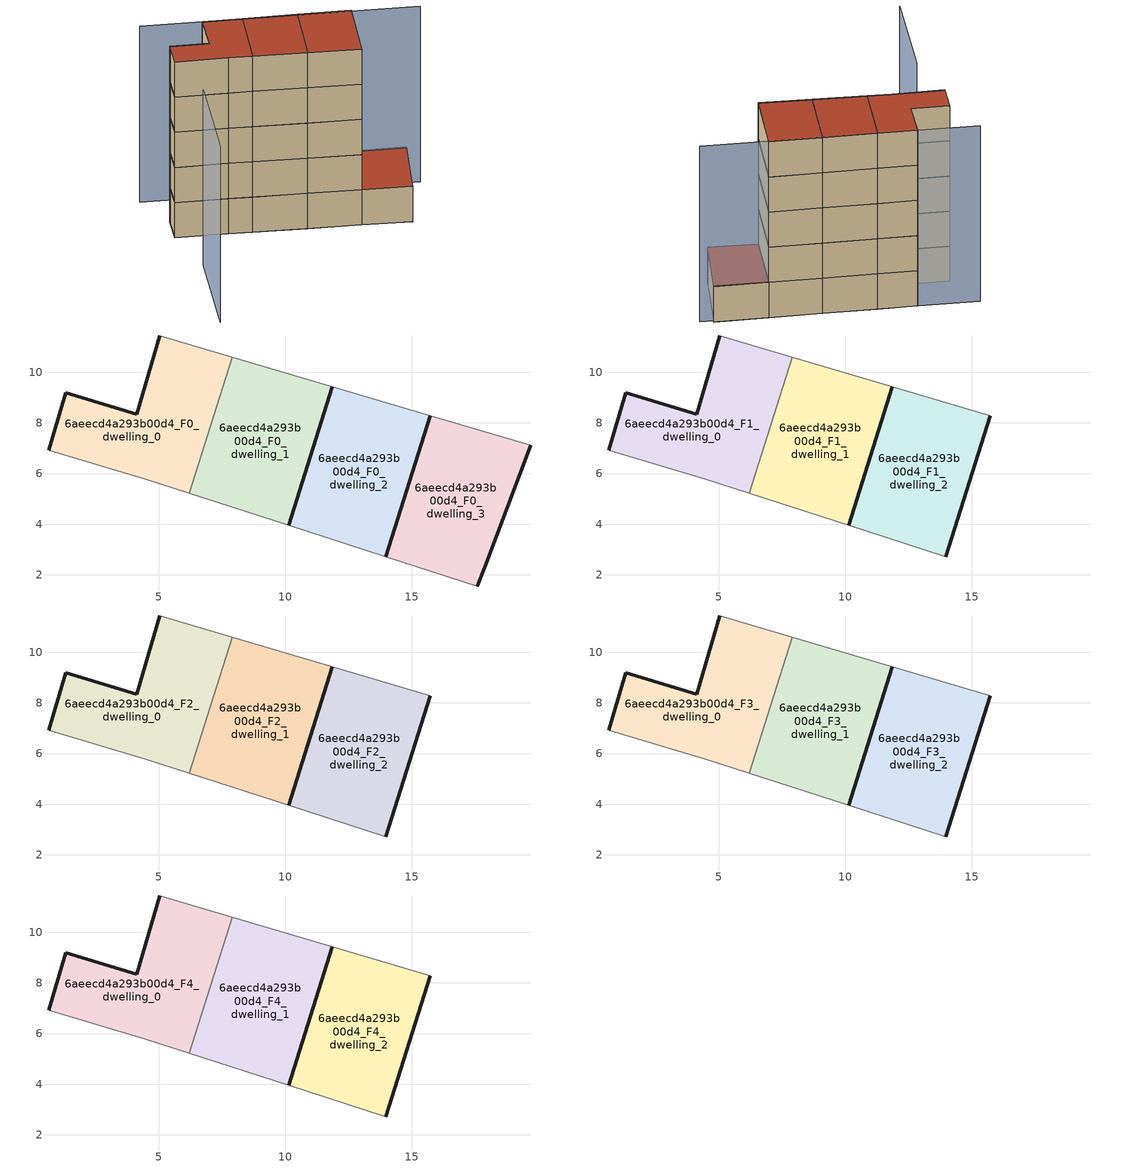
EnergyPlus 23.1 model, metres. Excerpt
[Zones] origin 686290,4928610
6aeecd4a293b00d4_F0_dwelling_0
 floor ground (EU_floor_Construction): 6.22,5.22 7.91,10.59 5.05,11.43 4.13,8.34 1.33,9.18 0.66,6.91 4.49,5.78 z0
 wall outside (EU_wall_Construction): 0.66,6.91 1.33,9.18 4.13,8.34 5.05,11.43 z0:3
 wall adiabatic (EU_wall_Construction): 6.22,5.22 4.49,5.78 0.66,6.91 / 5.05,11.43 7.91,10.59 z0:3
 wall to 6aeecd4a293b00d4_F0_dwelling_1 (EU_wall_Construction): 7.91,10.59 6.22,5.22 z0:3
6aeecd4a293b00d4_F0_dwelling_1
 floor ground (EU_floor_Construction): 10.13,3.96 11.86,9.43 7.91,10.59 6.22,5.22 z0
 wall outside (EU_wall_Construction): 11.86,9.43 10.13,3.96 z0:3
 wall adiabatic (EU_wall_Construction): 10.13,3.96 6.22,5.22 / 7.91,10.59 11.86,9.43 z0:3
6aeecd4a293b00d4_F0_dwelling_2
 floor ground (EU_floor_Construction): 13.97,2.72 15.73,8.29 11.86,9.43 10.13,3.96 z0
 wall outside (EU_wall_Construction): 10.13,3.96 11.86,9.43 / 15.73,8.29 13.97,2.72 z0:3
 wall adiabatic (EU_wall_Construction): 13.97,2.72 10.13,3.96 / 11.86,9.43 15.73,8.29 z0:3
6aeecd4a293b00d4_F0_dwelling_3
 floor ground (EU_floor_Construction): 17.87,2.31 19.7,7.12 15.73,8.29 13.97,2.72 17.58,1.56 z0
 wall outside (EU_wall_Construction): 19.7,7.12 17.87,2.31 17.58,1.56 / 13.97,2.72 15.73,8.29 z0:3
 wall adiabatic (EU_wall_Construction): 17.58,1.56 13.97,2.72 / 15.73,8.29 19.7,7.12 z0:3
 roof outside (EU_roof_Construction): 19.7,7.12 17.87,2.31 17.58,1.56 13.97,2.72 15.73,8.29 z3
6aeecd4a293b00d4_F1_dwelling_0
 floor to 6aeecd4a293b00d4_F0_dwelling_0 (EU_floor_Construction): 6.22,5.22 7.91,10.59 5.05,11.43 4.13,8.34 1.33,9.18 0.66,6.91 4.49,5.78 z3
 wall outside (EU_wall_Construction): 0.66,6.91 1.33,9.18 4.13,8.34 5.05,11.43 z3:6
 wall adiabatic (EU_wall_Construction): 6.22,5.22 4.49,5.78 0.66,6.91 / 5.05,11.43 7.91,10.59 z3:6
 wall to 6aeecd4a293b00d4_F1_dwelling_1 (EU_wall_Construction): 7.91,10.59 6.22,5.22 z3:6
6aeecd4a293b00d4_F1_dwelling_1
 floor to 6aeecd4a293b00d4_F0_dwelling_1 (EU_floor_Construction): 10.13,3.96 11.86,9.43 7.91,10.59 6.22,5.22 z3
 wall outside (EU_wall_Construction): 11.86,9.43 10.13,3.96 z3:6
 wall adiabatic (EU_wall_Construction): 10.13,3.96 6.22,5.22 / 7.91,10.59 11.86,9.43 z3:6
6aeecd4a293b00d4_F1_dwelling_2
 floor to 6aeecd4a293b00d4_F0_dwelling_2 (EU_floor_Construction): 13.97,2.72 15.73,8.29 11.86,9.43 10.13,3.96 z3
 wall outside (EU_wall_Construction): 15.73,8.29 13.97,2.72 / 10.13,3.96 11.86,9.43 z3:6
 wall adiabatic (EU_wall_Construction): 13.97,2.72 10.13,3.96 / 11.86,9.43 15.73,8.29 z3:6
6aeecd4a293b00d4_F2_dwelling_0
 floor to 6aeecd4a293b00d4_F1_dwelling_0 (EU_floor_Construction): 6.22,5.22 7.91,10.59 5.05,11.43 4.13,8.34 1.33,9.18 0.66,6.91 4.49,5.78 z6
 wall outside (EU_wall_Construction): 0.66,6.91 1.33,9.18 4.13,8.34 5.05,11.43 z6:9
 wall adiabatic (EU_wall_Construction): 6.22,5.22 4.49,5.78 0.66,6.91 / 5.05,11.43 7.91,10.59 z6:9
 wall to 6aeecd4a293b00d4_F2_dwelling_1 (EU_wall_Construction): 7.91,10.59 6.22,5.22 z6:9
6aeecd4a293b00d4_F2_dwelling_1
 floor to 6aeecd4a293b00d4_F1_dwelling_1 (EU_floor_Construction): 10.13,3.96 11.86,9.43 7.91,10.59 6.22,5.22 z6
 wall outside (EU_wall_Construction): 11.86,9.43 10.13,3.96 z6:9
 wall adiabatic (EU_wall_Construction): 10.13,3.96 6.22,5.22 / 7.91,10.59 11.86,9.43 z6:9
6aeecd4a293b00d4_F2_dwelling_2
 floor to 6aeecd4a293b00d4_F1_dwelling_2 (EU_floor_Construction): 13.97,2.72 15.73,8.29 11.86,9.43 10.13,3.96 z6
 wall outside (EU_wall_Construction): 15.73,8.29 13.97,2.72 / 10.13,3.96 11.86,9.43 z6:9
 wall adiabatic (EU_wall_Construction): 13.97,2.72 10.13,3.96 / 11.86,9.43 15.73,8.29 z6:9
6aeecd4a293b00d4_F3_dwelling_0
 floor to 6aeecd4a293b00d4_F2_dwelling_0 (EU_floor_Construction): 6.22,5.22 7.91,10.59 5.05,11.43 4.13,8.34 1.33,9.18 0.66,6.91 4.49,5.78 z9
 wall outside (EU_wall_Construction): 0.66,6.91 1.33,9.18 4.13,8.34 5.05,11.43 z9:12
 wall adiabatic (EU_wall_Construction): 6.22,5.22 4.49,5.78 0.66,6.91 / 5.05,11.43 7.91,10.59 z9:12
 wall to 6aeecd4a293b00d4_F3_dwelling_1 (EU_wall_Construction): 7.91,10.59 6.22,5.22 z9:12
6aeecd4a293b00d4_F3_dwelling_1
 floor to 6aeecd4a293b00d4_F2_dwelling_1 (EU_floor_Construction): 10.13,3.96 11.86,9.43 7.91,10.59 6.22,5.22 z9
 wall outside (EU_wall_Construction): 11.86,9.43 10.13,3.96 z9:12
 wall adiabatic (EU_wall_Construction): 10.13,3.96 6.22,5.22 / 7.91,10.59 11.86,9.43 z9:12
6aeecd4a293b00d4_F3_dwelling_2
 floor to 6aeecd4a293b00d4_F2_dwelling_2 (EU_floor_Construction): 13.97,2.72 15.73,8.29 11.86,9.43 10.13,3.96 z9
 wall outside (EU_wall_Construction): 15.73,8.29 13.97,2.72 / 10.13,3.96 11.86,9.43 z9:12
 wall adiabatic (EU_wall_Construction): 13.97,2.72 10.13,3.96 / 11.86,9.43 15.73,8.29 z9:12
6aeecd4a293b00d4_F4_dwelling_0
 floor to 6aeecd4a293b00d4_F3_dwelling_0 (EU_floor_Construction): 6.22,5.22 7.91,10.59 5.05,11.43 4.13,8.34 1.33,9.18 0.66,6.91 4.49,5.78 z12
 wall outside (EU_wall_Construction): 0.66,6.91 1.33,9.18 4.13,8.34 5.05,11.43 z12:15
 wall adiabatic (EU_wall_Construction): 6.22,5.22 4.49,5.78 0.66,6.91 / 5.05,11.43 7.91,10.59 z12:15
 wall to 6aeecd4a293b00d4_F4_dwelling_1 (EU_wall_Construction): 7.91,10.59 6.22,5.22 z12:15
 roof outside (EU_roof_Construction): 7.91,10.59 6.22,5.22 4.49,5.78 0.66,6.91 1.33,9.18 4.13,8.34 5.05,11.43 z15
6aeecd4a293b00d4_F4_dwelling_1
 floor to 6aeecd4a293b00d4_F3_dwelling_1 (EU_floor_Construction): 10.13,3.96 11.86,9.43 7.91,10.59 6.22,5.22 z12
 wall outside (EU_wall_Construction): 11.86,9.43 10.13,3.96 z12:15
 wall adiabatic (EU_wall_Construction): 10.13,3.96 6.22,5.22 / 7.91,10.59 11.86,9.43 z12:15
 roof outside (EU_roof_Construction): 11.86,9.43 10.13,3.96 6.22,5.22 7.91,10.59 z15
6aeecd4a293b00d4_F4_dwelling_2
 floor to 6aeecd4a293b00d4_F3_dwelling_2 (EU_floor_Construction): 13.97,2.72 15.73,8.29 11.86,9.43 10.13,3.96 z12
 wall outside (EU_wall_Construction): 15.73,8.29 13.97,2.72 / 10.13,3.96 11.86,9.43 z12:15
 wall adiabatic (EU_wall_Construction): 13.97,2.72 10.13,3.96 / 11.86,9.43 15.73,8.29 z12:15
 roof outside (EU_roof_Construction): 15.73,8.29 13.97,2.72 10.13,3.96 11.86,9.43 z15
shading: 0.82,2.34 -1.65,-5.79 / 20.61,6.66 0.57,12.81 z0:15
[Building]
EU S2 Campaign: North Axis=0; Terrain=City; Solar Distribution=FullExterior
[Site:Location]
Bologna: Latitude=44.5; Longitude=11.25; Time Zone=1; Elevation=37
[SizingPeriod:WeatherFileDays]
AnnualSizingPeriod: Begin Month=1; Begin Day of Month=1; End Month=12; End Day of Month=31; Day of Week for Start Day=Monday; Use Weather File Daylight Saving Period=No; Use Weather File Rain and Snow Indicators=No
[MATERIAL]
EU_InternalMass_Material: Roughness=MediumRough; Thickness=0.1; Conductivity=1; Density=1800; Specific Heat=900; Thermal Absorptance=0.9; Solar Absorptance=0.7; Visible Absorptance=0.7
[MATERIAL:NOMASS] Roughness=MediumRough; Thermal Absorptance=0.9; Solar Absorptance=0.7; Visible Absorptance=0.7
Name | Thermal Resistance
EU_wall_NoMass | 0.905828
EU_roof_NoMass | 0.37593
EU_floor_NoMass | 0.67114
[CONSTRUCTION]
EU_wall_Construction: EU_wall_NoMass
EU_roof_Construction: EU_roof_NoMass
EU_floor_Construction: EU_floor_NoMass
EU_InternalMass_Construction: EU_InternalMass_Material
[ZONE] Type=1; Multiplier=1; Ceiling Height=autocalculate; Floor Area=autocalculate; Part of Total Floor Area=Yes
Name | Volume
6aeecd4a293b00d4_F0_dwelling_0; 6aeecd4a293b00d4_F1_dwelling_0; 6aeecd4a293b00d4_F2_dwelling_0; 6aeecd4a293b00d4_F3_dwelling_0; 6aeecd4a293b00d4_F4_dwelling_0 | 70.021
6aeecd4a293b00d4_F0_dwelling_1; 6aeecd4a293b00d4_F1_dwelling_1; 6aeecd4a293b00d4_F2_dwelling_1; 6aeecd4a293b00d4_F3_dwelling_1; 6aeecd4a293b00d4_F4_dwelling_1 | 70.0203
6aeecd4a293b00d4_F0_dwelling_2 | 70.0181
6aeecd4a293b00d4_F1_dwelling_2; 6aeecd4a293b00d4_F2_dwelling_2; 6aeecd4a293b00d4_F3_dwelling_2; 6aeecd4a293b00d4_F4_dwelling_2 | 70.0173
6aeecd4a293b00d4_F0_dwelling_3 | 70.01
[INTERNALMASS] Construction=EU_InternalMass_Construction
Name | Zone or ZoneList | Surface Area
6aeecd4a293b00d4_F0_dwelling_0_EU_InternalMass | 6aeecd4a293b00d4_F0_dwelling_0 | 23.3382
6aeecd4a293b00d4_F0_dwelling_1_EU_InternalMass | 6aeecd4a293b00d4_F0_dwelling_1 | 23.3382
6aeecd4a293b00d4_F0_dwelling_2_EU_InternalMass | 6aeecd4a293b00d4_F0_dwelling_2 | 23.3382
6aeecd4a293b00d4_F0_dwelling_3_EU_InternalMass | 6aeecd4a293b00d4_F0_dwelling_3 | 23.3382
6aeecd4a293b00d4_F1_dwelling_0_EU_InternalMass | 6aeecd4a293b00d4_F1_dwelling_0 | 31.1176
6aeecd4a293b00d4_F1_dwelling_1_EU_InternalMass | 6aeecd4a293b00d4_F1_dwelling_1 | 31.1176
6aeecd4a293b00d4_F1_dwelling_2_EU_InternalMass | 6aeecd4a293b00d4_F1_dwelling_2 | 31.1176
6aeecd4a293b00d4_F2_dwelling_0_EU_InternalMass | 6aeecd4a293b00d4_F2_dwelling_0 | 31.1176
6aeecd4a293b00d4_F2_dwelling_1_EU_InternalMass | 6aeecd4a293b00d4_F2_dwelling_1 | 31.1176
6aeecd4a293b00d4_F2_dwelling_2_EU_InternalMass | 6aeecd4a293b00d4_F2_dwelling_2 | 31.1176
6aeecd4a293b00d4_F3_dwelling_0_EU_InternalMass | 6aeecd4a293b00d4_F3_dwelling_0 | 31.1176
6aeecd4a293b00d4_F3_dwelling_1_EU_InternalMass | 6aeecd4a293b00d4_F3_dwelling_1 | 31.1176
6aeecd4a293b00d4_F3_dwelling_2_EU_InternalMass | 6aeecd4a293b00d4_F3_dwelling_2 | 31.1176
6aeecd4a293b00d4_F4_dwelling_0_EU_InternalMass | 6aeecd4a293b00d4_F4_dwelling_0 | 31.1176
6aeecd4a293b00d4_F4_dwelling_1_EU_InternalMass | 6aeecd4a293b00d4_F4_dwelling_1 | 31.1176
6aeecd4a293b00d4_F4_dwelling_2_EU_InternalMass | 6aeecd4a293b00d4_F4_dwelling_2 | 31.1176
[OTHEREQUIPMENT] Fuel Type=Electricity; Design Level Calculation Method=Watts/Area; Power per Zone Floor Area=1; Fraction Latent=0; Fraction Radiant=0; Fraction Lost=0; Carbon Dioxide Generation Rate=0; EndUse Subcategory=EU_Step8_InternalGains
Name | Zone or ZoneList or Space or SpaceList | Schedule
EU_Step8_InternalGain_6aeecd4a293b00d4_F0_dwelling_0_f000 | 6aeecd4a293b00d4_F0_dwelling_0 | EU_Step8_GainSchedule_6aeecd4a293b00d4_F0_dwelling_0_f000
EU_Step8_InternalGain_6aeecd4a293b00d4_F0_dwelling_1_f000 | 6aeecd4a293b00d4_F0_dwelling_1 | EU_Step8_GainSchedule_6aeecd4a293b00d4_F0_dwelling_1_f000
EU_Step8_InternalGain_6aeecd4a293b00d4_F0_dwelling_2_f000 | 6aeecd4a293b00d4_F0_dwelling_2 | EU_Step8_GainSchedule_6aeecd4a293b00d4_F0_dwelling_2_f000
EU_Step8_InternalGain_6aeecd4a293b00d4_F0_dwelling_3_f000 | 6aeecd4a293b00d4_F0_dwelling_3 | EU_Step8_GainSchedule_6aeecd4a293b00d4_F0_dwelling_3_f000
EU_Step8_InternalGain_6aeecd4a293b00d4_F1_dwelling_0_f000 | 6aeecd4a293b00d4_F1_dwelling_0 | EU_Step8_GainSchedule_6aeecd4a293b00d4_F1_dwelling_0_f000
EU_Step8_InternalGain_6aeecd4a293b00d4_F1_dwelling_1_f000 | 6aeecd4a293b00d4_F1_dwelling_1 | EU_Step8_GainSchedule_6aeecd4a293b00d4_F1_dwelling_1_f000
EU_Step8_InternalGain_6aeecd4a293b00d4_F1_dwelling_2_f000 | 6aeecd4a293b00d4_F1_dwelling_2 | EU_Step8_GainSchedule_6aeecd4a293b00d4_F1_dwelling_2_f000
EU_Step8_InternalGain_6aeecd4a293b00d4_F2_dwelling_0_f000 | 6aeecd4a293b00d4_F2_dwelling_0 | EU_Step8_GainSchedule_6aeecd4a293b00d4_F2_dwelling_0_f000
EU_Step8_InternalGain_6aeecd4a293b00d4_F2_dwelling_1_f000 | 6aeecd4a293b00d4_F2_dwelling_1 | EU_Step8_GainSchedule_6aeecd4a293b00d4_F2_dwelling_1_f000
EU_Step8_InternalGain_6aeecd4a293b00d4_F2_dwelling_2_f000 | 6aeecd4a293b00d4_F2_dwelling_2 | EU_Step8_GainSchedule_6aeecd4a293b00d4_F2_dwelling_2_f000
EU_Step8_InternalGain_6aeecd4a293b00d4_F3_dwelling_0_f000 | 6aeecd4a293b00d4_F3_dwelling_0 | EU_Step8_GainSchedule_6aeecd4a293b00d4_F3_dwelling_0_f000
EU_Step8_InternalGain_6aeecd4a293b00d4_F3_dwelling_1_f000 | 6aeecd4a293b00d4_F3_dwelling_1 | EU_Step8_GainSchedule_6aeecd4a293b00d4_F3_dwelling_1_f000
EU_Step8_InternalGain_6aeecd4a293b00d4_F3_dwelling_2_f000 | 6aeecd4a293b00d4_F3_dwelling_2 | EU_Step8_GainSchedule_6aeecd4a293b00d4_F3_dwelling_2_f000
EU_Step8_InternalGain_6aeecd4a293b00d4_F4_dwelling_0_f000 | 6aeecd4a293b00d4_F4_dwelling_0 | EU_Step8_GainSchedule_6aeecd4a293b00d4_F4_dwelling_0_f000
EU_Step8_InternalGain_6aeecd4a293b00d4_F4_dwelling_1_f000 | 6aeecd4a293b00d4_F4_dwelling_1 | EU_Step8_GainSchedule_6aeecd4a293b00d4_F4_dwelling_1_f000
EU_Step8_InternalGain_6aeecd4a293b00d4_F4_dwelling_2_f000 | 6aeecd4a293b00d4_F4_dwelling_2 | EU_Step8_GainSchedule_6aeecd4a293b00d4_F4_dwelling_2_f000
[ZONEVENTILATION:DESIGNFLOWRATE] Schedule=EU_AlwaysOn; Design Flow Rate Calculation Method=AirChanges/Hour; Air Changes per Hour=0.73129; Ventilation Type=Natural; Fan Pressure Rise=0; Fan Total Efficiency=1; Constant Term Coefficient=1; Temperature Term Coefficient=0; Velocity Term Coefficient=0; Velocity Squared Term Coefficient=0; Minimum Indoor Temperature=-100; Maximum Indoor Temperature=100; Delta Temperature=-100; Minimum Outdoor Temperature=-100; Maximum Outdoor Temperature=100; Maximum Wind Speed=40
Name | Zone or ZoneList or Space or SpaceList
EU_ConstantAir_6aeecd4a293b00d4_F0_dwelling_0 | 6aeecd4a293b00d4_F0_dwelling_0
EU_ConstantAir_6aeecd4a293b00d4_F0_dwelling_1 | 6aeecd4a293b00d4_F0_dwelling_1
EU_ConstantAir_6aeecd4a293b00d4_F0_dwelling_2 | 6aeecd4a293b00d4_F0_dwelling_2
EU_ConstantAir_6aeecd4a293b00d4_F0_dwelling_3 | 6aeecd4a293b00d4_F0_dwelling_3
EU_ConstantAir_6aeecd4a293b00d4_F1_dwelling_0 | 6aeecd4a293b00d4_F1_dwelling_0
EU_ConstantAir_6aeecd4a293b00d4_F1_dwelling_1 | 6aeecd4a293b00d4_F1_dwelling_1
EU_ConstantAir_6aeecd4a293b00d4_F1_dwelling_2 | 6aeecd4a293b00d4_F1_dwelling_2
EU_ConstantAir_6aeecd4a293b00d4_F2_dwelling_0 | 6aeecd4a293b00d4_F2_dwelling_0
EU_ConstantAir_6aeecd4a293b00d4_F2_dwelling_1 | 6aeecd4a293b00d4_F2_dwelling_1
EU_ConstantAir_6aeecd4a293b00d4_F2_dwelling_2 | 6aeecd4a293b00d4_F2_dwelling_2
EU_ConstantAir_6aeecd4a293b00d4_F3_dwelling_0 | 6aeecd4a293b00d4_F3_dwelling_0
EU_ConstantAir_6aeecd4a293b00d4_F3_dwelling_1 | 6aeecd4a293b00d4_F3_dwelling_1
EU_ConstantAir_6aeecd4a293b00d4_F3_dwelling_2 | 6aeecd4a293b00d4_F3_dwelling_2
EU_ConstantAir_6aeecd4a293b00d4_F4_dwelling_0 | 6aeecd4a293b00d4_F4_dwelling_0
EU_ConstantAir_6aeecd4a293b00d4_F4_dwelling_1 | 6aeecd4a293b00d4_F4_dwelling_1
EU_ConstantAir_6aeecd4a293b00d4_F4_dwelling_2 | 6aeecd4a293b00d4_F4_dwelling_2
[HVACTEMPLATE:THERMOSTAT] Constant Heating Setpoint=20; Constant Cooling Setpoint=50
EU_HeatOnly_6aeecd4a293b00d4_F0_dwelling_0; EU_HeatOnly_6aeecd4a293b00d4_F0_dwelling_1; EU_HeatOnly_6aeecd4a293b00d4_F0_dwelling_2; EU_HeatOnly_6aeecd4a293b00d4_F0_dwelling_3; EU_HeatOnly_6aeecd4a293b00d4_F1_dwelling_0; EU_HeatOnly_6aeecd4a293b00d4_F1_dwelling_1; EU_HeatOnly_6aeecd4a293b00d4_F1_dwelling_2; EU_HeatOnly_6aeecd4a293b00d4_F2_dwelling_0; EU_HeatOnly_6aeecd4a293b00d4_F2_dwelling_1; EU_HeatOnly_6aeecd4a293b00d4_F2_dwelling_2; EU_HeatOnly_6aeecd4a293b00d4_F3_dwelling_0; EU_HeatOnly_6aeecd4a293b00d4_F3_dwelling_1; EU_HeatOnly_6aeecd4a293b00d4_F3_dwelling_2; EU_HeatOnly_6aeecd4a293b00d4_F4_dwelling_0; EU_HeatOnly_6aeecd4a293b00d4_F4_dwelling_1; EU_HeatOnly_6aeecd4a293b00d4_F4_dwelling_2
[HVACTEMPLATE:ZONE:IDEALLOADSAIRSYSTEM] System Availability Schedule=EU_AlwaysOn; Maximum Heating Supply Air Temperature=50; Minimum Cooling Supply Air Temperature=13; Maximum Heating Supply Air Humidity Ratio=0.0156; Minimum Cooling Supply Air Humidity Ratio=0.0077; Heating Limit=NoLimit; Cooling Limit=NoLimit; Heating Availability Schedule=EU_AlwaysOn; Cooling Availability Schedule=EU_CoolingOff; Dehumidification Control Type=ConstantSensibleHeatRatio; Cooling Sensible Heat Ratio=0.7; Dehumidification Setpoint=60; Humidification Control Type=None; Humidification Setpoint=30; Outdoor Air Method=None; Outdoor Air Flow Rate per Person=0.00944; Outdoor Air Flow Rate per Zone Floor Area=0; Outdoor Air Flow Rate per Zone=0; Demand Controlled Ventilation Type=None; Outdoor Air Economizer Type=NoEconomizer; Heat Recovery Type=None; Sensible Heat Recovery Effectiveness=0.7; Latent Heat Recovery Effectiveness=0.65
Name | Template Thermostat
6aeecd4a293b00d4_F0_dwelling_0 | EU_HeatOnly_6aeecd4a293b00d4_F0_dwelling_0
6aeecd4a293b00d4_F0_dwelling_1 | EU_HeatOnly_6aeecd4a293b00d4_F0_dwelling_1
6aeecd4a293b00d4_F0_dwelling_2 | EU_HeatOnly_6aeecd4a293b00d4_F0_dwelling_2
6aeecd4a293b00d4_F0_dwelling_3 | EU_HeatOnly_6aeecd4a293b00d4_F0_dwelling_3
6aeecd4a293b00d4_F1_dwelling_0 | EU_HeatOnly_6aeecd4a293b00d4_F1_dwelling_0
6aeecd4a293b00d4_F1_dwelling_1 | EU_HeatOnly_6aeecd4a293b00d4_F1_dwelling_1
6aeecd4a293b00d4_F1_dwelling_2 | EU_HeatOnly_6aeecd4a293b00d4_F1_dwelling_2
6aeecd4a293b00d4_F2_dwelling_0 | EU_HeatOnly_6aeecd4a293b00d4_F2_dwelling_0
6aeecd4a293b00d4_F2_dwelling_1 | EU_HeatOnly_6aeecd4a293b00d4_F2_dwelling_1
6aeecd4a293b00d4_F2_dwelling_2 | EU_HeatOnly_6aeecd4a293b00d4_F2_dwelling_2
6aeecd4a293b00d4_F3_dwelling_0 | EU_HeatOnly_6aeecd4a293b00d4_F3_dwelling_0
6aeecd4a293b00d4_F3_dwelling_1 | EU_HeatOnly_6aeecd4a293b00d4_F3_dwelling_1
6aeecd4a293b00d4_F3_dwelling_2 | EU_HeatOnly_6aeecd4a293b00d4_F3_dwelling_2
6aeecd4a293b00d4_F4_dwelling_0 | EU_HeatOnly_6aeecd4a293b00d4_F4_dwelling_0
6aeecd4a293b00d4_F4_dwelling_1 | EU_HeatOnly_6aeecd4a293b00d4_F4_dwelling_1
6aeecd4a293b00d4_F4_dwelling_2 | EU_HeatOnly_6aeecd4a293b00d4_F4_dwelling_2
[SIZING:ZONE] Zone Cooling Design Supply Air Temperature Input Method=SupplyAirTemperature; Zone Cooling Design Supply Air Temperature=13; Zone Heating Design Supply Air Temperature Input Method=SupplyAirTemperature; Zone Heating Design Supply Air Temperature=50; Zone Cooling Design Supply Air Humidity Ratio=0.008; Zone Heating Design Supply Air Humidity Ratio=0.008; Cooling Design Air Flow Method=DesignDay; Cooling Design Air Flow Rate=0; Cooling Minimum Air Flow per Zone Floor Area=0.000762; Cooling Minimum Air Flow=0; Cooling Minimum Air Flow Fraction=0.2; Heating Design Air Flow Method=DesignDay; Heating Design Air Flow Rate=0; Heating Maximum Air Flow per Zone Floor Area=0.002032; Heating Maximum Air Flow=0.141576; Heating Maximum Air Flow Fraction=0.3; Account for Dedicated Outdoor Air System=No; Dedicated Outdoor Air System Control Strategy=NeutralSupplyAir; Dedicated Outdoor Air Low Setpoint Temperature for Design=autosize; Dedicated Outdoor Air High Setpoint Temperature for Design=autosize; Zone Load Sizing Method=Sensible Load Only No Latent Load; Zone Latent Cooling Design Supply Air Humidity Ratio Input Method=HumidityRatioDifference; Zone Cooling Design Supply Air Humidity Ratio Difference=0.005; Zone Latent Heating Design Supply Air Humidity Ratio Input Method=HumidityRatioDifference; Zone Humidification Design Supply Air Humidity Ratio Difference=0.005
6aeecd4a293b00d4_F0_dwelling_0; 6aeecd4a293b00d4_F0_dwelling_1; 6aeecd4a293b00d4_F0_dwelling_2; 6aeecd4a293b00d4_F0_dwelling_3; 6aeecd4a293b00d4_F1_dwelling_0; 6aeecd4a293b00d4_F1_dwelling_1; 6aeecd4a293b00d4_F1_dwelling_2; 6aeecd4a293b00d4_F2_dwelling_0; 6aeecd4a293b00d4_F2_dwelling_1; 6aeecd4a293b00d4_F2_dwelling_2; 6aeecd4a293b00d4_F3_dwelling_0; 6aeecd4a293b00d4_F3_dwelling_1; 6aeecd4a293b00d4_F3_dwelling_2; 6aeecd4a293b00d4_F4_dwelling_0; 6aeecd4a293b00d4_F4_dwelling_1; 6aeecd4a293b00d4_F4_dwelling_2
[SCHEDULE:CONSTANT]
Name | Hourly Value
EU_AlwaysOn | 1
EU_CoolingOff | 0
[SCHEDULE:FILE] Column Number=1; Rows to Skip at Top=0; Number of Hours of Data=8760; Column Separator=Comma; Interpolate to Timestep=No; Minutes per Item=60; Adjust Schedule for Daylight Savings=Yes
Name | File
EU_Step8_GainSchedule_6aeecd4a293b00d4_F0_dwelling_0_f000 | ../../schedules/6aeecd4a293b00d4/6aeecd4a293b00d4_F0_dwelling_0_f000_gain.csv
EU_Step8_GainSchedule_6aeecd4a293b00d4_F0_dwelling_1_f000 | ../../schedules/6aeecd4a293b00d4/6aeecd4a293b00d4_F0_dwelling_1_f000_gain.csv
EU_Step8_GainSchedule_6aeecd4a293b00d4_F0_dwelling_2_f000 | ../../schedules/6aeecd4a293b00d4/6aeecd4a293b00d4_F0_dwelling_2_f000_gain.csv
EU_Step8_GainSchedule_6aeecd4a293b00d4_F0_dwelling_3_f000 | ../../schedules/6aeecd4a293b00d4/6aeecd4a293b00d4_F0_dwelling_3_f000_gain.csv
EU_Step8_GainSchedule_6aeecd4a293b00d4_F1_dwelling_0_f000 | ../../schedules/6aeecd4a293b00d4/6aeecd4a293b00d4_F1_dwelling_0_f000_gain.csv
EU_Step8_GainSchedule_6aeecd4a293b00d4_F1_dwelling_1_f000 | ../../schedules/6aeecd4a293b00d4/6aeecd4a293b00d4_F1_dwelling_1_f000_gain.csv
EU_Step8_GainSchedule_6aeecd4a293b00d4_F1_dwelling_2_f000 | ../../schedules/6aeecd4a293b00d4/6aeecd4a293b00d4_F1_dwelling_2_f000_gain.csv
EU_Step8_GainSchedule_6aeecd4a293b00d4_F2_dwelling_0_f000 | ../../schedules/6aeecd4a293b00d4/6aeecd4a293b00d4_F2_dwelling_0_f000_gain.csv
EU_Step8_GainSchedule_6aeecd4a293b00d4_F2_dwelling_1_f000 | ../../schedules/6aeecd4a293b00d4/6aeecd4a293b00d4_F2_dwelling_1_f000_gain.csv
EU_Step8_GainSchedule_6aeecd4a293b00d4_F2_dwelling_2_f000 | ../../schedules/6aeecd4a293b00d4/6aeecd4a293b00d4_F2_dwelling_2_f000_gain.csv
EU_Step8_GainSchedule_6aeecd4a293b00d4_F3_dwelling_0_f000 | ../../schedules/6aeecd4a293b00d4/6aeecd4a293b00d4_F3_dwelling_0_f000_gain.csv
EU_Step8_GainSchedule_6aeecd4a293b00d4_F3_dwelling_1_f000 | ../../schedules/6aeecd4a293b00d4/6aeecd4a293b00d4_F3_dwelling_1_f000_gain.csv
EU_Step8_GainSchedule_6aeecd4a293b00d4_F3_dwelling_2_f000 | ../../schedules/6aeecd4a293b00d4/6aeecd4a293b00d4_F3_dwelling_2_f000_gain.csv
EU_Step8_GainSchedule_6aeecd4a293b00d4_F4_dwelling_0_f000 | ../../schedules/6aeecd4a293b00d4/6aeecd4a293b00d4_F4_dwelling_0_f000_gain.csv
EU_Step8_GainSchedule_6aeecd4a293b00d4_F4_dwelling_1_f000 | ../../schedules/6aeecd4a293b00d4/6aeecd4a293b00d4_F4_dwelling_1_f000_gain.csv
EU_Step8_GainSchedule_6aeecd4a293b00d4_F4_dwelling_2_f000 | ../../schedules/6aeecd4a293b00d4/6aeecd4a293b00d4_F4_dwelling_2_f000_gain.csv
